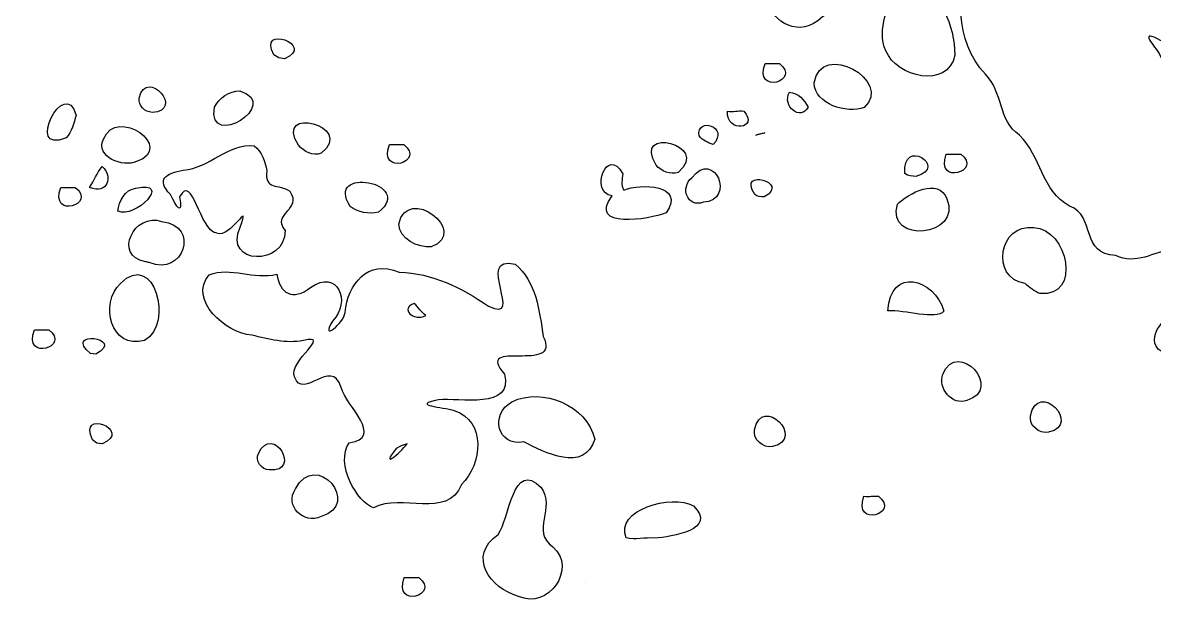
# Model space of a CAD drawing. Header units: centimetres. Extents: x -10.8 to 7.1, y -6.8 to 6.6.
# Drawn here: x -4.902 to -3.484, y 1.411 to 2.147 of the extents above; entities that cross this region are included whole.
import ezdxf

# ---------------------------------------------------------------- set-up
doc = ezdxf.new("R2010")
doc.units = ezdxf.units.CM
doc.header["$MEASUREMENT"] = 0
doc.layers.add('Layer 1', color=7, linetype='Continuous')

msp = doc.modelspace()

# ---------------------------------------------------------------- linework, layer by layer
at = {"layer": 'Layer 1'}
for points, knots in [([(-3.39255, 2.40641), (-3.40477, 2.37051), (-3.44941, 2.39058), (-3.47683, 2.38059), (-3.47683, 2.38059), (-3.50924, 2.38119), (-3.54573, 2.37953), (-3.57057, 2.35623), (-3.57057, 2.35623), (-3.59189, 2.34231), (-3.5731, 2.28321), (-3.60197, 2.3199), (-3.60197, 2.3199), (-3.62042, 2.35648), (-3.65845, 2.36751), (-3.67391, 2.40497), (-3.67391, 2.40497), (-3.69108, 2.42731), (-3.74967, 2.44016), (-3.7556, 2.4034), (-3.7556, 2.4034), (-3.73446, 2.36391), (-3.77324, 2.32488), (-3.76231, 2.28247), (-3.76231, 2.28247), (-3.76326, 2.25048), (-3.71526, 2.27687), (-3.72759, 2.24177), (-3.72759, 2.24177), (-3.72705, 2.18817), (-3.73621, 2.12506), (-3.69547, 2.08278), (-3.69547, 2.08278), (-3.6733, 2.06027), (-3.68019, 2.02553), (-3.65288, 2.00635), (-3.65288, 2.00635), (-3.62582, 1.98028), (-3.62543, 1.93678), (-3.5902, 1.91777), (-3.5902, 1.91777), (-3.55697, 1.90517), (-3.57649, 1.85648), (-3.53235, 1.85581), (-3.53235, 1.85581), (-3.50739, 1.84359), (-3.48387, 1.86059), (-3.46283, 1.86319), (-3.46283, 1.86319), (-3.45975, 1.83572), (-3.45588, 1.80788), (-3.4522, 1.78026), (-3.4522, 1.78026), (-3.47966, 1.78304), (-3.50064, 1.73659), (-3.46466, 1.73255), (-3.46466, 1.73255), (-3.47511, 1.69593), (-3.44003, 1.64363), (-3.40061, 1.65408), (-3.40061, 1.65408), (-3.38891, 1.66859), (-3.38702, 1.73035), (-3.37014, 1.68423), (-3.37014, 1.68423), (-3.35524, 1.66282), (-3.38816, 1.64616), (-3.37837, 1.61898), (-3.37837, 1.61898), (-3.41076, 1.58319), (-3.34854, 1.57036), (-3.34112, 1.53712), (-3.34112, 1.53712), (-3.34465, 1.47433), (-3.27147, 1.51592), (-3.23982, 1.49546), (-3.23982, 1.49546), (-3.21891, 1.49244), (-3.19589, 1.49428), (-3.18733, 1.47134), (-3.18733, 1.47134), (-3.14576, 1.46009), (-3.15687, 1.52775), (-3.19261, 1.52541), (-3.19261, 1.52541), (-3.21398, 1.5381), (-3.22263, 1.58651), (-3.18496, 1.56768), (-3.18496, 1.56768), (-3.14721, 1.55972), (-3.09734, 1.56575), (-3.09224, 1.61276), (-3.09224, 1.61276), (-3.08489, 1.65735), (-3.05594, 1.62367), (-3.04558, 1.60148), (-3.04558, 1.60148), (-3.03261, 1.58551), (-3.02409, 1.57583), (-3.04603, 1.56526), (-3.04603, 1.56526), (-3.03719, 1.52389), (-2.96812, 1.55054), (-2.99462, 1.58978), (-2.99462, 1.58978), (-3.00328, 1.60757), (-3.02056, 1.63685), (-2.98701, 1.62731), (-2.98701, 1.62731), (-2.94318, 1.61455), (-2.95934, 1.6678), (-2.95201, 1.68929), (-2.95201, 1.68929), (-2.92435, 1.69048), (-2.95124, 1.64191), (-2.92042, 1.63089), (-2.92042, 1.63089), (-2.88292, 1.62084), (-2.93473, 1.69524), (-2.89405, 1.7036), (-2.89405, 1.7036), (-2.85975, 1.67956), (-2.83278, 1.63693), (-2.80913, 1.60071), (-2.80913, 1.60071), (-2.77329, 1.5857), (-2.73202, 1.60983), (-2.69778, 1.62033), (-2.69778, 1.62033), (-2.66345, 1.64293), (-2.69825, 1.67389), (-2.71363, 1.68976), (-2.71363, 1.68976), (-2.67014, 1.68355), (-2.61887, 1.66677), (-2.57972, 1.69585), (-2.57972, 1.69585), (-2.53928, 1.72376), (-2.56918, 1.77329), (-2.56233, 1.81163), (-2.56233, 1.81163), (-2.55564, 1.83242), (-2.55684, 1.86336), (-2.58515, 1.84386), (-2.58515, 1.84386), (-2.61632, 1.83373), (-2.59811, 1.86944), (-2.57737, 1.86964), (-2.57737, 1.86964), (-2.54188, 1.88829), (-2.5869, 1.96822), (-2.61063, 1.92748), (-2.61063, 1.92748), (-2.61608, 1.88114), (-2.62638, 1.95905), (-2.64173, 1.9651), (-2.64173, 1.9651), (-2.65976, 1.98058), (-2.72042, 2.01562), (-2.72422, 1.97671), (-2.72422, 1.97671), (-2.71616, 1.95978), (-2.71017, 1.94091), (-2.73602, 1.93964), (-2.73602, 1.93964), (-2.77455, 1.92094), (-2.76258, 1.85721), (-2.71527, 1.87013), (-2.71527, 1.87013), (-2.70469, 1.85088), (-2.75756, 1.85519), (-2.77277, 1.86032), (-2.77277, 1.86032), (-2.81615, 1.85683), (-2.77642, 1.81386), (-2.75151, 1.81154), (-2.75151, 1.81154), (-2.71431, 1.80087), (-2.67089, 1.80594), (-2.65093, 1.76408), (-2.65093, 1.76408), (-2.64243, 1.74307), (-2.58439, 1.75765), (-2.61594, 1.72862), (-2.61594, 1.72862), (-2.64274, 1.70874), (-2.66114, 1.7386), (-2.67516, 1.75558), (-2.67516, 1.75558), (-2.70417, 1.73861), (-2.6937, 1.80735), (-2.72864, 1.78327), (-2.72864, 1.78327), (-2.7602, 1.77838), (-2.78027, 1.72001), (-2.73324, 1.72736), (-2.73324, 1.72736), (-2.73441, 1.70645), (-2.76393, 1.65635), (-2.77021, 1.70296), (-2.77021, 1.70296), (-2.77011, 1.73492), (-2.8047, 1.73807), (-2.81945, 1.72488), (-2.81945, 1.72488), (-2.82844, 1.75729), (-2.77717, 1.74231), (-2.78388, 1.76936), (-2.78388, 1.76936), (-2.79748, 1.77943), (-2.83015, 1.76081), (-2.82264, 1.7924), (-2.82264, 1.7924), (-2.849, 1.80306), (-2.8164, 1.86463), (-2.85905, 1.8485), (-2.85905, 1.8485), (-2.89212, 1.83074), (-2.92447, 1.81176), (-2.95618, 1.79175), (-2.95618, 1.79175), (-2.99464, 1.7689), (-3.04525, 1.80496), (-3.08068, 1.77289), (-3.08068, 1.77289), (-3.10088, 1.74906), (-3.15247, 1.79365), (-3.13709, 1.82466), (-3.13709, 1.82466), (-3.14794, 1.8633), (-3.18414, 1.89348), (-3.16932, 1.93795), (-3.16932, 1.93795), (-3.16722, 1.97304), (-3.19046, 2.0114), (-3.22939, 2.00652), (-3.22939, 2.00652), (-3.27444, 2.01754), (-3.32225, 2.03342), (-3.36843, 2.01897), (-3.36843, 2.01897), (-3.38576, 2.03623), (-3.37859, 2.07192), (-3.38661, 2.0963), (-3.38661, 2.0963), (-3.37841, 2.05304), (-3.2975, 2.06604), (-3.32916, 2.10865), (-3.32916, 2.10865), (-3.34881, 2.13117), (-3.3974, 2.10792), (-3.4083, 2.12823), (-3.4083, 2.12823), (-3.37822, 2.14989), (-3.33686, 2.16059), (-3.33264, 2.20467), (-3.33264, 2.20467), (-3.31739, 2.21295), (-3.30667, 2.20846), (-3.29848, 2.22628), (-3.29848, 2.22628), (-3.2731, 2.23349), (-3.23563, 2.25426), (-3.27406, 2.27596), (-3.27406, 2.27596), (-3.30134, 2.28981), (-3.23937, 2.29776), (-3.26449, 2.3251), (-3.26449, 2.3251), (-3.28092, 2.34129), (-3.30826, 2.32371), (-3.31534, 2.35467), (-3.31534, 2.35467), (-3.32657, 2.36823), (-3.37844, 2.35497), (-3.34936, 2.38301), (-3.34936, 2.38301), (-3.33257, 2.41341), (-3.38647, 2.40989), (-3.39052, 2.43493), (-3.39052, 2.43493), (-3.4148, 2.44631), (-3.41525, 2.40688), (-3.39259, 2.40641), (-3.39259, 2.40641), (-3.39259, 2.40641), (-3.39255, 2.40641), (-3.39255, 2.40641)], [0, 0, 0, 0, 0.0136986, 0.0136986, 0.0136986, 0.0136986, 0.0273973, 0.0273973, 0.0273973, 0.0273973, 0.0410959, 0.0410959, 0.0410959, 0.0410959, 0.0547945, 0.0547945, 0.0547945, 0.0547945, 0.0684932, 0.0684932, 0.0684932, 0.0684932, 0.0821918, 0.0821918, 0.0821918, 0.0821918, 0.0958904, 0.0958904, 0.0958904, 0.0958904, 0.109589, 0.109589, 0.109589, 0.109589, 0.1232877, 0.1232877, 0.1232877, 0.1232877, 0.1369863, 0.1369863, 0.1369863, 0.1369863, 0.1506849, 0.1506849, 0.1506849, 0.1506849, 0.1643836, 0.1643836, 0.1643836, 0.1643836, 0.1780822, 0.1780822, 0.1780822, 0.1780822, 0.1917808, 0.1917808, 0.1917808, 0.1917808, 0.2054795, 0.2054795, 0.2054795, 0.2054795, 0.2191781, 0.2191781, 0.2191781, 0.2191781, 0.2328767, 0.2328767, 0.2328767, 0.2328767, 0.2465753, 0.2465753, 0.2465753, 0.2465753, 0.260274, 0.260274, 0.260274, 0.260274, 0.2739726, 0.2739726, 0.2739726, 0.2739726, 0.2876712, 0.2876712, 0.2876712, 0.2876712, 0.3013699, 0.3013699, 0.3013699, 0.3013699, 0.3150685, 0.3150685, 0.3150685, 0.3150685, 0.3287671, 0.3287671, 0.3287671, 0.3287671, 0.3424658, 0.3424658, 0.3424658, 0.3424658, 0.3561644, 0.3561644, 0.3561644, 0.3561644, 0.369863, 0.369863, 0.369863, 0.369863, 0.3835616, 0.3835616, 0.3835616, 0.3835616, 0.3972603, 0.3972603, 0.3972603, 0.3972603, 0.4109589, 0.4109589, 0.4109589, 0.4109589, 0.4246575, 0.4246575, 0.4246575, 0.4246575, 0.4383562, 0.4383562, 0.4383562, 0.4383562, 0.4520548, 0.4520548, 0.4520548, 0.4520548, 0.4657534, 0.4657534, 0.4657534, 0.4657534, 0.4794521, 0.4794521, 0.4794521, 0.4794521, 0.4931507, 0.4931507, 0.4931507, 0.4931507, 0.5068493, 0.5068493, 0.5068493, 0.5068493, 0.5205479, 0.5205479, 0.5205479, 0.5205479, 0.5342466, 0.5342466, 0.5342466, 0.5342466, 0.5479452, 0.5479452, 0.5479452, 0.5479452, 0.5616438, 0.5616438, 0.5616438, 0.5616438, 0.5753425, 0.5753425, 0.5753425, 0.5753425, 0.5890411, 0.5890411, 0.5890411, 0.5890411, 0.6027397, 0.6027397, 0.6027397, 0.6027397, 0.6164384, 0.6164384, 0.6164384, 0.6164384, 0.630137, 0.630137, 0.630137, 0.630137, 0.6438356, 0.6438356, 0.6438356, 0.6438356, 0.6575342, 0.6575342, 0.6575342, 0.6575342, 0.6712329, 0.6712329, 0.6712329, 0.6712329, 0.6849315, 0.6849315, 0.6849315, 0.6849315, 0.6986301, 0.6986301, 0.6986301, 0.6986301, 0.7123288, 0.7123288, 0.7123288, 0.7123288, 0.7260274, 0.7260274, 0.7260274, 0.7260274, 0.739726, 0.739726, 0.739726, 0.739726, 0.7534247, 0.7534247, 0.7534247, 0.7534247, 0.7671233, 0.7671233, 0.7671233, 0.7671233, 0.7808219, 0.7808219, 0.7808219, 0.7808219, 0.7945205, 0.7945205, 0.7945205, 0.7945205, 0.8082192, 0.8082192, 0.8082192, 0.8082192, 0.8219178, 0.8219178, 0.8219178, 0.8219178, 0.8356164, 0.8356164, 0.8356164, 0.8356164, 0.8493151, 0.8493151, 0.8493151, 0.8493151, 0.8630137, 0.8630137, 0.8630137, 0.8630137, 0.8767123, 0.8767123, 0.8767123, 0.8767123, 0.890411, 0.890411, 0.890411, 0.890411, 0.9041096, 0.9041096, 0.9041096, 0.9041096, 0.9178082, 0.9178082, 0.9178082, 0.9178082, 0.9315068, 0.9315068, 0.9315068, 0.9315068, 0.9452055, 0.9452055, 0.9452055, 0.9452055, 0.9589041, 0.9589041, 0.9589041, 0.9589041, 0.9726027, 0.9726027, 0.9726027, 0.9726027, 1, 1, 1, 1]), ([(-4.02784, 2.27262), (-4.03877, 2.30588), (-4.0889, 2.28293), (-4.06361, 2.2536), (-4.06361, 2.2536), (-4.05126, 2.21216), (-4.01664, 2.18148), (-3.97445, 2.17682), (-3.97445, 2.17682), (-3.95907, 2.14749), (-3.92956, 2.12665), (-3.89996, 2.15458), (-3.89996, 2.15458), (-3.87347, 2.17044), (-3.84086, 2.209), (-3.81086, 2.19819), (-3.81086, 2.19819), (-3.81379, 2.16993), (-3.83346, 2.13983), (-3.82028, 2.11201), (-3.82028, 2.11201), (-3.80702, 2.07951), (-3.74276, 2.06375), (-3.73394, 2.10663), (-3.73394, 2.10663), (-3.73405, 2.14447), (-3.75241, 2.18432), (-3.78602, 2.20362), (-3.78602, 2.20362), (-3.76654, 2.24556), (-3.81173, 2.28542), (-3.85212, 2.28339), (-3.85212, 2.28339), (-3.88067, 2.27599), (-3.9097, 2.26439), (-3.93538, 2.25064), (-3.93538, 2.25064), (-3.9499, 2.23568), (-3.97415, 2.203), (-3.97843, 2.24108), (-3.97843, 2.24108), (-3.98976, 2.25816), (-4.01126, 2.26254), (-4.02783, 2.27262), (-4.02783, 2.27262), (-4.02783, 2.27262), (-4.02784, 2.27262), (-4.02784, 2.27262)], [0, 0, 0, 0, 0.0769231, 0.0769231, 0.0769231, 0.0769231, 0.1538462, 0.1538462, 0.1538462, 0.1538462, 0.2307692, 0.2307692, 0.2307692, 0.2307692, 0.3076923, 0.3076923, 0.3076923, 0.3076923, 0.3846154, 0.3846154, 0.3846154, 0.3846154, 0.4615385, 0.4615385, 0.4615385, 0.4615385, 0.5384615, 0.5384615, 0.5384615, 0.5384615, 0.6153846, 0.6153846, 0.6153846, 0.6153846, 0.6923077, 0.6923077, 0.6923077, 0.6923077, 0.7692308, 0.7692308, 0.7692308, 0.7692308, 0.8461538, 0.8461538, 0.8461538, 0.8461538, 1, 1, 1, 1]), ([(-4.57384, 2.1023), (-4.5331, 2.11915), (-4.60855, 2.14643), (-4.58723, 2.1073), (-4.58723, 2.1073), (-4.58723, 2.1073), (-4.58105, 2.10337), (-4.58105, 2.10337), (-4.58105, 2.10337), (-4.58105, 2.10337), (-4.57384, 2.10229), (-4.57384, 2.10229), (-4.57384, 2.10229), (-4.57384, 2.10229), (-4.57384, 2.1023), (-4.57384, 2.1023)], [0, 0, 0, 0, 0.2, 0.2, 0.2, 0.2, 0.4, 0.4, 0.4, 0.4, 0.6, 0.6, 0.6, 0.6, 1, 1, 1, 1]), ([(-3.44656, 2.11405), (-3.45517, 2.09766), (-3.46852, 2.08286), (-3.47777, 2.10884), (-3.47777, 2.10884), (-3.4881, 2.12259), (-3.50241, 2.13939), (-3.47638, 2.12523), (-3.47638, 2.12523), (-3.46644, 2.1215), (-3.4565, 2.11778), (-3.44656, 2.11405)], [0, 0, 0, 0, 0.25, 0.25, 0.25, 0.25, 0.5, 0.5, 0.5, 0.5, 1, 1, 1, 1]), ([(-3.84748, 2.04116), (-3.81002, 2.07428), (-3.90188, 2.12591), (-3.91032, 2.07205), (-3.91032, 2.07205), (-3.90874, 2.0447), (-3.86969, 2.03329), (-3.84748, 2.04116)], [0, 0, 0, 0, 0.3333333, 0.3333333, 0.3333333, 0.3333333, 1, 1, 1, 1]), ([(-4.73969, 2.03509), (-4.69787, 2.03635), (-4.74625, 2.09231), (-4.75587, 2.05309), (-4.75587, 2.05309), (-4.75729, 2.04375), (-4.74861, 2.03546), (-4.73969, 2.03509)], [0, 0, 0, 0, 0.3333333, 0.3333333, 0.3333333, 0.3333333, 1, 1, 1, 1]), ([(-3.97175, 2.0962), (-3.98645, 2.05588), (-3.92532, 2.0749), (-3.95359, 2.0962), (-3.95359, 2.0962), (-3.95964, 2.09635), (-3.9657, 2.09604), (-3.97175, 2.0962)], [0, 0, 0, 0, 0.3333333, 0.3333333, 0.3333333, 0.3333333, 1, 1, 1, 1]), ([(-4.83467, 2.03133), (-4.84862, 2.08293), (-4.9005, 1.98062), (-4.84753, 2.00328), (-4.84753, 2.00328), (-4.83971, 2.01056), (-4.83807, 2.02172), (-4.83467, 2.03133)], [0, 0, 0, 0, 0.3333333, 0.3333333, 0.3333333, 0.3333333, 1, 1, 1, 1]), ([(-4.66163, 2.04159), (-4.67065, 1.98595), (-4.57598, 2.04612), (-4.62979, 2.0619), (-4.62979, 2.0619), (-4.64308, 2.06211), (-4.65574, 2.05322), (-4.66163, 2.04159)], [0, 0, 0, 0, 0.3333333, 0.3333333, 0.3333333, 0.3333333, 1, 1, 1, 1]), ([(-3.94107, 2.06049), (-3.95114, 2.04249), (-3.92667, 2.02406), (-3.91791, 2.04144), (-3.91791, 2.04144), (-3.92182, 2.05067), (-3.93071, 2.05948), (-3.94107, 2.06049)], [0, 0, 0, 0, 0.3333333, 0.3333333, 0.3333333, 0.3333333, 1, 1, 1, 1]), ([(-4.75913, 1.97347), (-4.70955, 1.99063), (-4.7843, 2.04353), (-4.80061, 2.00164), (-4.80061, 2.00164), (-4.81116, 1.97892), (-4.77566, 1.9658), (-4.75913, 1.97347)], [0, 0, 0, 0, 0.3333333, 0.3333333, 0.3333333, 0.3333333, 1, 1, 1, 1]), ([(-4.52776, 1.98384), (-4.48416, 2.01853), (-4.58842, 2.04471), (-4.55634, 1.9939), (-4.55634, 1.9939), (-4.54959, 1.98594), (-4.53827, 1.97975), (-4.52776, 1.98384)], [0, 0, 0, 0, 0.3333333, 0.3333333, 0.3333333, 0.3333333, 1, 1, 1, 1]), ([(-4.0368, 1.99475), (-4.01522, 2.01698), (-4.05857, 2.03054), (-4.05421, 2.00551), (-4.05421, 2.00551), (-4.05008, 1.99966), (-4.04305, 1.9974), (-4.0368, 1.99475)], [0, 0, 0, 0, 0.3333333, 0.3333333, 0.3333333, 0.3333333, 1, 1, 1, 1]), ([(-4.01881, 2.0365), (-4.0202, 2.0084), (-3.97857, 2.0147), (-3.99845, 2.03664), (-3.99845, 2.03664), (-4.00526, 2.03762), (-4.01201, 2.0354), (-4.01881, 2.0365)], [0, 0, 0, 0, 0.3333333, 0.3333333, 0.3333333, 0.3333333, 1, 1, 1, 1]), ([(-4.08066, 1.95999), (-4.0379, 1.99462), (-4.13925, 2.01894), (-4.10815, 1.96897), (-4.10815, 1.96897), (-4.1016, 1.96136), (-4.09059, 1.95633), (-4.08066, 1.95999)], [0, 0, 0, 0, 0.3333333, 0.3333333, 0.3333333, 0.3333333, 1, 1, 1, 1]), ([(-3.78273, 1.95462), (-3.74072, 1.9672), (-3.8012, 2.00448), (-3.79653, 1.95846), (-3.79653, 1.95846), (-3.79256, 1.95528), (-3.78745, 1.95527), (-3.78273, 1.95462)], [0, 0, 0, 0, 0.3333333, 0.3333333, 0.3333333, 0.3333333, 1, 1, 1, 1]), ([(-4.61188, 1.99309), (-4.64389, 1.997), (-4.66801, 1.96509), (-4.70057, 1.96282), (-4.70057, 1.96282), (-4.72226, 1.95869), (-4.7353, 1.95133), (-4.71672, 1.93214), (-4.71672, 1.93214), (-4.70902, 1.91675), (-4.70138, 1.90389), (-4.70516, 1.92951), (-4.70516, 1.92951), (-4.68867, 1.95965), (-4.68074, 1.88772), (-4.6587, 1.88362), (-4.6587, 1.88362), (-4.64123, 1.87632), (-4.61571, 1.92904), (-4.62918, 1.89117), (-4.62918, 1.89117), (-4.65115, 1.84355), (-4.57192, 1.84201), (-4.57314, 1.88729), (-4.57314, 1.88729), (-4.59099, 1.90856), (-4.55074, 1.91315), (-4.5673, 1.93642), (-4.5673, 1.93642), (-4.58143, 1.94652), (-4.59907, 1.93664), (-4.59595, 1.96205), (-4.59595, 1.96205), (-4.59828, 1.97349), (-4.60198, 1.98584), (-4.61188, 1.99308), (-4.61188, 1.99308), (-4.61188, 1.99308), (-4.61188, 1.99309), (-4.61188, 1.99309)], [0, 0, 0, 0, 0.0909091, 0.0909091, 0.0909091, 0.0909091, 0.1818182, 0.1818182, 0.1818182, 0.1818182, 0.2727273, 0.2727273, 0.2727273, 0.2727273, 0.3636364, 0.3636364, 0.3636364, 0.3636364, 0.4545455, 0.4545455, 0.4545455, 0.4545455, 0.5454545, 0.5454545, 0.5454545, 0.5454545, 0.6363636, 0.6363636, 0.6363636, 0.6363636, 0.7272727, 0.7272727, 0.7272727, 0.7272727, 0.8181818, 0.8181818, 0.8181818, 0.8181818, 1, 1, 1, 1]), ([(-4.4424, 1.99476), (-4.4571, 1.95444), (-4.39597, 1.97346), (-4.42424, 1.99476), (-4.42424, 1.99476), (-4.43029, 1.99491), (-4.43635, 1.9946), (-4.4424, 1.99476)], [0, 0, 0, 0, 0.3333333, 0.3333333, 0.3333333, 0.3333333, 1, 1, 1, 1]), ([(-4.14993, 1.95802), (-4.17062, 1.99467), (-4.19145, 1.93445), (-4.16343, 1.93049), (-4.16343, 1.93049), (-4.19447, 1.88874), (-4.11699, 1.90049), (-4.09568, 1.90946), (-4.09568, 1.90946), (-4.07062, 1.94499), (-4.12773, 1.94614), (-4.14856, 1.93786), (-4.14856, 1.93786), (-4.15308, 1.94349), (-4.15048, 1.95166), (-4.14993, 1.95802)], [0, 0, 0, 0, 0.2, 0.2, 0.2, 0.2, 0.4, 0.4, 0.4, 0.4, 0.6, 0.6, 0.6, 0.6, 1, 1, 1, 1]), ([(-4.04883, 1.92248), (-4.00809, 1.92515), (-4.03494, 1.98992), (-4.06352, 1.9533), (-4.06352, 1.9533), (-4.07817, 1.94094), (-4.06975, 1.9151), (-4.04883, 1.92248)], [0, 0, 0, 0, 0.3333333, 0.3333333, 0.3333333, 0.3333333, 1, 1, 1, 1]), ([(-3.74466, 1.98283), (-3.75936, 1.94251), (-3.69823, 1.96153), (-3.7265, 1.98283), (-3.7265, 1.98283), (-3.73255, 1.98298), (-3.73861, 1.98267), (-3.74466, 1.98283)], [0, 0, 0, 0, 0.3333333, 0.3333333, 0.3333333, 0.3333333, 1, 1, 1, 1]), ([(-4.81812, 1.94109), (-4.79554, 1.9315), (-4.78775, 1.95526), (-4.80236, 1.96713), (-4.80236, 1.96713), (-4.80864, 1.95941), (-4.81232, 1.94938), (-4.81812, 1.94109)], [0, 0, 0, 0, 0.3333333, 0.3333333, 0.3333333, 0.3333333, 1, 1, 1, 1]), ([(-4.45621, 1.9099), (-4.40861, 1.94758), (-4.52479, 1.9682), (-4.49142, 1.91727), (-4.49142, 1.91727), (-4.48171, 1.9095), (-4.46818, 1.90748), (-4.45621, 1.9099)], [0, 0, 0, 0, 0.3333333, 0.3333333, 0.3333333, 0.3333333, 1, 1, 1, 1]), ([(-3.97275, 1.92946), (-3.9384, 1.94708), (-4.00735, 1.96643), (-3.98449, 1.93238), (-3.98449, 1.93238), (-3.9812, 1.92984), (-3.97684, 1.92875), (-3.97275, 1.92946)], [0, 0, 0, 0, 0.3333333, 0.3333333, 0.3333333, 0.3333333, 1, 1, 1, 1]), ([(-4.78252, 1.91127), (-4.76059, 1.90126), (-4.71352, 1.95011), (-4.75995, 1.94029), (-4.75995, 1.94029), (-4.77379, 1.93829), (-4.78158, 1.92408), (-4.78252, 1.91127)], [0, 0, 0, 0, 0.3333333, 0.3333333, 0.3333333, 0.3333333, 1, 1, 1, 1]), ([(-4.38988, 1.86655), (-4.34111, 1.88579), (-4.42006, 1.94555), (-4.43068, 1.89501), (-4.43068, 1.89501), (-4.42985, 1.87611), (-4.40658, 1.86539), (-4.38988, 1.86655)], [0, 0, 0, 0, 0.3333333, 0.3333333, 0.3333333, 0.3333333, 1, 1, 1, 1]), ([(-3.80596, 1.91998), (-3.8205, 1.86956), (-3.72439, 1.87939), (-3.74389, 1.9267), (-3.74389, 1.9267), (-3.75478, 1.95438), (-3.7921, 1.93362), (-3.80596, 1.91998)], [0, 0, 0, 0, 0.3333333, 0.3333333, 0.3333333, 0.3333333, 1, 1, 1, 1]), ([(-4.85408, 1.94109), (-4.86878, 1.90077), (-4.80765, 1.91979), (-4.83592, 1.94109), (-4.83592, 1.94109), (-4.84197, 1.94124), (-4.84803, 1.94093), (-4.85408, 1.94109)], [0, 0, 0, 0, 0.3333333, 0.3333333, 0.3333333, 0.3333333, 1, 1, 1, 1]), ([(-4.74327, 1.84702), (-4.70069, 1.82905), (-4.67839, 1.89282), (-4.72775, 1.89847), (-4.72775, 1.89847), (-4.76122, 1.91084), (-4.78985, 1.85529), (-4.74777, 1.84802), (-4.74777, 1.84802), (-4.74627, 1.84769), (-4.74477, 1.84736), (-4.74327, 1.84702)], [0, 0, 0, 0, 0.25, 0.25, 0.25, 0.25, 0.5, 0.5, 0.5, 0.5, 1, 1, 1, 1]), ([(-3.62737, 1.80825), (-3.57453, 1.80278), (-3.59238, 1.88956), (-3.63499, 1.89078), (-3.63499, 1.89078), (-3.67879, 1.89684), (-3.69018, 1.82776), (-3.64592, 1.82065), (-3.64592, 1.82065), (-3.64024, 1.81587), (-3.63447, 1.81068), (-3.62736, 1.80825), (-3.62736, 1.80825), (-3.62736, 1.80825), (-3.62737, 1.80825), (-3.62737, 1.80825)], [0, 0, 0, 0, 0.2, 0.2, 0.2, 0.2, 0.4, 0.4, 0.4, 0.4, 0.6, 0.6, 0.6, 0.6, 1, 1, 1, 1]), ([(-4.74915, 1.74956), (-4.71185, 1.76962), (-4.73712, 1.86356), (-4.77931, 1.82083), (-4.77931, 1.82083), (-4.80557, 1.79614), (-4.79205, 1.73705), (-4.74915, 1.74956)], [0, 0, 0, 0, 0.3333333, 0.3333333, 0.3333333, 0.3333333, 1, 1, 1, 1]), ([(-4.28494, 1.84509), (-4.33619, 1.85744), (-4.27135, 1.76926), (-4.31802, 1.79257), (-4.31802, 1.79257), (-4.35264, 1.81515), (-4.38795, 1.83408), (-4.43024, 1.83486), (-4.43024, 1.83486), (-4.46927, 1.85194), (-4.49479, 1.81965), (-4.49787, 1.78457), (-4.49787, 1.78457), (-4.49906, 1.77102), (-4.5301, 1.74651), (-4.51372, 1.77372), (-4.51372, 1.77372), (-4.48952, 1.79829), (-4.50741, 1.83999), (-4.54118, 1.81566), (-4.54118, 1.81566), (-4.5631, 1.79833), (-4.58013, 1.80862), (-4.58327, 1.8324), (-4.58327, 1.8324), (-4.61206, 1.82539), (-4.64151, 1.84198), (-4.66831, 1.83176), (-4.66831, 1.83176), (-4.69501, 1.8), (-4.64706, 1.75867), (-4.61472, 1.756), (-4.61472, 1.756), (-4.59326, 1.75104), (-4.57207, 1.74504), (-4.55003, 1.74936), (-4.55003, 1.74936), (-4.51292, 1.75773), (-4.5694, 1.72425), (-4.56118, 1.70383), (-4.56118, 1.70383), (-4.5503, 1.6729), (-4.51549, 1.72978), (-4.50283, 1.69063), (-4.50283, 1.69063), (-4.49625, 1.66663), (-4.44821, 1.62805), (-4.49274, 1.6212), (-4.49274, 1.6212), (-4.51091, 1.59566), (-4.48226, 1.54572), (-4.4622, 1.53965), (-4.4622, 1.53965), (-4.42731, 1.55915), (-4.37023, 1.52424), (-4.35209, 1.56919), (-4.35209, 1.56919), (-4.32598, 1.59421), (-4.32062, 1.64892), (-4.36127, 1.66159), (-4.36127, 1.66159), (-4.37523, 1.66649), (-4.41664, 1.66765), (-4.38099, 1.67525), (-4.38099, 1.67525), (-4.35477, 1.6774), (-4.28667, 1.66261), (-4.29796, 1.70731), (-4.29796, 1.70731), (-4.33845, 1.75298), (-4.22491, 1.70628), (-4.24977, 1.75428), (-4.24977, 1.75428), (-4.2541, 1.78585), (-4.25864, 1.82384), (-4.28495, 1.8451), (-4.28495, 1.8451), (-4.28495, 1.8451), (-4.28494, 1.84509), (-4.28494, 1.84509)], [0, 0, 0, 0, 0.047619, 0.047619, 0.047619, 0.047619, 0.0952381, 0.0952381, 0.0952381, 0.0952381, 0.1428571, 0.1428571, 0.1428571, 0.1428571, 0.1904762, 0.1904762, 0.1904762, 0.1904762, 0.2380952, 0.2380952, 0.2380952, 0.2380952, 0.2857143, 0.2857143, 0.2857143, 0.2857143, 0.3333333, 0.3333333, 0.3333333, 0.3333333, 0.3809524, 0.3809524, 0.3809524, 0.3809524, 0.4285714, 0.4285714, 0.4285714, 0.4285714, 0.4761905, 0.4761905, 0.4761905, 0.4761905, 0.5238095, 0.5238095, 0.5238095, 0.5238095, 0.5714286, 0.5714286, 0.5714286, 0.5714286, 0.6190476, 0.6190476, 0.6190476, 0.6190476, 0.6666667, 0.6666667, 0.6666667, 0.6666667, 0.7142857, 0.7142857, 0.7142857, 0.7142857, 0.7619048, 0.7619048, 0.7619048, 0.7619048, 0.8095238, 0.8095238, 0.8095238, 0.8095238, 0.8571429, 0.8571429, 0.8571429, 0.8571429, 0.9047619, 0.9047619, 0.9047619, 0.9047619, 1, 1, 1, 1]), ([(-3.81793, 1.78647), (-3.79659, 1.78811), (-3.75736, 1.77445), (-3.74773, 1.78609), (-3.74773, 1.78609), (-3.75958, 1.82732), (-3.81487, 1.84245), (-3.81793, 1.78647)], [0, 0, 0, 0, 0.3333333, 0.3333333, 0.3333333, 0.3333333, 1, 1, 1, 1]), ([(-4.3966, 1.7805), (-4.41247, 1.77251), (-4.42968, 1.78991), (-4.41132, 1.79578), (-4.41132, 1.79578), (-4.40581, 1.79125), (-4.40253, 1.78461), (-4.3966, 1.7805)], [0, 0, 0, 0, 0.3333333, 0.3333333, 0.3333333, 0.3333333, 1, 1, 1, 1]), ([(-4.88718, 1.76279), (-4.90188, 1.72247), (-4.84075, 1.74149), (-4.86902, 1.76279), (-4.86902, 1.76279), (-4.87507, 1.76294), (-4.88113, 1.76263), (-4.88718, 1.76279)], [0, 0, 0, 0, 0.3333333, 0.3333333, 0.3333333, 0.3333333, 1, 1, 1, 1]), ([(-4.81025, 1.73243), (-4.77107, 1.75327), (-4.8531, 1.76287), (-4.81667, 1.73294), (-4.81667, 1.73294), (-4.81667, 1.73294), (-4.81025, 1.73243), (-4.81025, 1.73243)], [0, 0, 0, 0, 0.3333333, 0.3333333, 0.3333333, 0.3333333, 1, 1, 1, 1]), ([(-3.71879, 1.67435), (-3.67211, 1.68796), (-3.73062, 1.75254), (-3.74899, 1.70711), (-3.74899, 1.70711), (-3.7555, 1.68973), (-3.73734, 1.66716), (-3.71879, 1.67435)], [0, 0, 0, 0, 0.3333333, 0.3333333, 0.3333333, 0.3333333, 1, 1, 1, 1]), ([(-4.18506, 1.62584), (-4.19491, 1.66801), (-4.25096, 1.69127), (-4.28877, 1.6727), (-4.28877, 1.6727), (-4.31702, 1.65666), (-4.30702, 1.61626), (-4.27406, 1.62246), (-4.27406, 1.62246), (-4.24846, 1.6091), (-4.19778, 1.58311), (-4.18506, 1.62584)], [0, 0, 0, 0, 0.25, 0.25, 0.25, 0.25, 0.5, 0.5, 0.5, 0.5, 1, 1, 1, 1]), ([(-3.61654, 1.63436), (-3.57369, 1.64413), (-3.62996, 1.7008), (-3.63912, 1.65518), (-3.63912, 1.65518), (-3.64153, 1.64287), (-3.62805, 1.6324), (-3.61654, 1.63436)], [0, 0, 0, 0, 0.3333333, 0.3333333, 0.3333333, 0.3333333, 1, 1, 1, 1]), ([(-3.96237, 1.61647), (-3.91952, 1.62624), (-3.97579, 1.68291), (-3.98495, 1.63729), (-3.98495, 1.63729), (-3.98736, 1.62498), (-3.97388, 1.61451), (-3.96237, 1.61647)], [0, 0, 0, 0, 0.3333333, 0.3333333, 0.3333333, 0.3333333, 1, 1, 1, 1]), ([(-4.80216, 1.61999), (-4.76265, 1.63675), (-4.83368, 1.665), (-4.81429, 1.62495), (-4.81429, 1.62495), (-4.81429, 1.62495), (-4.80884, 1.62094), (-4.80884, 1.62094), (-4.80884, 1.62094), (-4.80884, 1.62094), (-4.80216, 1.61999), (-4.80216, 1.61999)], [0, 0, 0, 0, 0.25, 0.25, 0.25, 0.25, 0.5, 0.5, 0.5, 0.5, 1, 1, 1, 1]), ([(-4.59267, 1.58725), (-4.55138, 1.58422), (-4.58837, 1.6459), (-4.6065, 1.60805), (-4.6065, 1.60805), (-4.61118, 1.59875), (-4.60249, 1.58737), (-4.59267, 1.58725)], [0, 0, 0, 0, 0.3333333, 0.3333333, 0.3333333, 0.3333333, 1, 1, 1, 1]), ([(-4.42029, 1.61981), (-4.42881, 1.60852), (-4.45491, 1.58674), (-4.43403, 1.61407), (-4.43403, 1.61407), (-4.43403, 1.61407), (-4.42745, 1.61745), (-4.42745, 1.61745), (-4.42745, 1.61745), (-4.42745, 1.61745), (-4.42029, 1.61981), (-4.42029, 1.61981)], [0, 0, 0, 0, 0.25, 0.25, 0.25, 0.25, 0.5, 0.5, 0.5, 0.5, 1, 1, 1, 1]), ([(-4.52793, 1.52905), (-4.4761, 1.54399), (-4.53467, 1.6132), (-4.56001, 1.56347), (-4.56001, 1.56347), (-4.57422, 1.54257), (-4.54967, 1.51811), (-4.52793, 1.52905)], [0, 0, 0, 0, 0.3333333, 0.3333333, 0.3333333, 0.3333333, 1, 1, 1, 1]), ([(-4.25231, 1.56518), (-4.28748, 1.60152), (-4.29199, 1.52613), (-4.30602, 1.50649), (-4.30602, 1.50649), (-4.34508, 1.47974), (-4.31668, 1.43864), (-4.28058, 1.42895), (-4.28058, 1.42895), (-4.24398, 1.41139), (-4.2063, 1.46425), (-4.23772, 1.49093), (-4.23772, 1.49093), (-4.26594, 1.51035), (-4.23346, 1.54031), (-4.25232, 1.56518), (-4.25232, 1.56518), (-4.25232, 1.56518), (-4.25231, 1.56518), (-4.25231, 1.56518)], [0, 0, 0, 0, 0.1666667, 0.1666667, 0.1666667, 0.1666667, 0.3333333, 0.3333333, 0.3333333, 0.3333333, 0.5, 0.5, 0.5, 0.5, 0.6666667, 0.6666667, 0.6666667, 0.6666667, 1, 1, 1, 1]), ([(-4.1102, 1.50179), (-4.08881, 1.50331), (-4.03023, 1.5128), (-4.06157, 1.54221), (-4.06157, 1.54221), (-4.08843, 1.55769), (-4.16055, 1.53686), (-4.14581, 1.50238), (-4.14581, 1.50238), (-4.13431, 1.49891), (-4.1221, 1.50302), (-4.1102, 1.50179)], [0, 0, 0, 0, 0.25, 0.25, 0.25, 0.25, 0.5, 0.5, 0.5, 0.5, 1, 1, 1, 1]), ([(-3.8478, 1.55421), (-3.8625, 1.51389), (-3.80137, 1.53291), (-3.82964, 1.55421), (-3.82964, 1.55421), (-3.83569, 1.55436), (-3.84175, 1.55405), (-3.8478, 1.55421)], [0, 0, 0, 0, 0.3333333, 0.3333333, 0.3333333, 0.3333333, 1, 1, 1, 1]), ([(-4.42373, 1.45246), (-4.43843, 1.41214), (-4.3773, 1.43116), (-4.40557, 1.45246), (-4.40557, 1.45246), (-4.41162, 1.45261), (-4.41768, 1.4523), (-4.42373, 1.45246)], [0, 0, 0, 0, 0.3333333, 0.3333333, 0.3333333, 0.3333333, 1, 1, 1, 1])]:
    msp.add_open_spline(points, degree=3, knots=knots, dxfattribs=at)
for points in [[(-3.98323, 2.00668), (-3.97001, 2.00998), (-3.96634, 2.0109), (-3.98323, 2.00668)], [(-4.19721, 1.4465), (-4.19721, 1.4465), (-4.19721, 1.4465), (-4.19721, 1.4465)]]:
    msp.add_open_spline(points, degree=3, dxfattribs=at)

doc.saveas('drawing.dxf')
